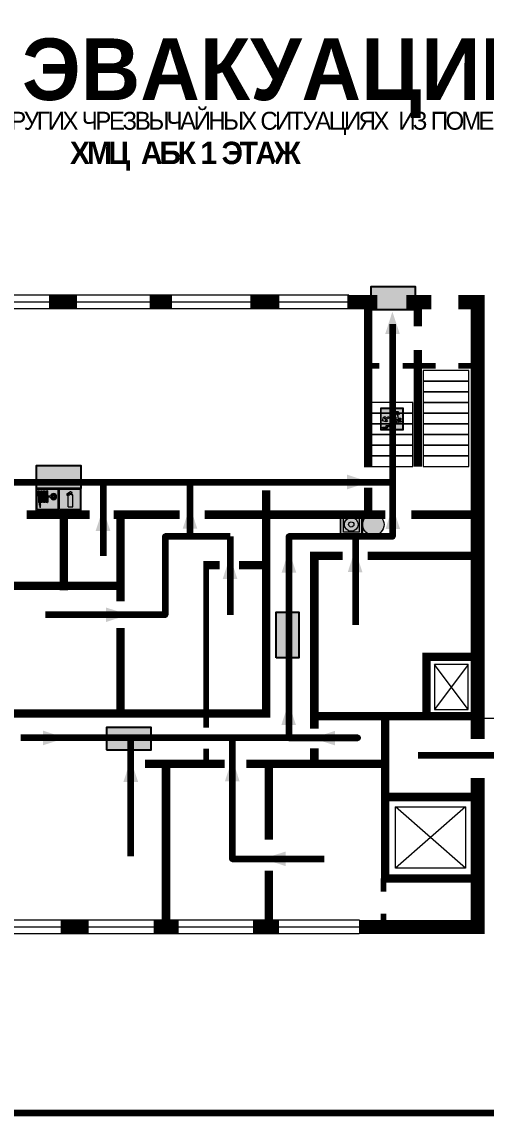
# Model space of a CAD drawing. Header units: millimetres. Extents: x 13114 to 67229, y 22859 to 38520.
# Drawn here: x 30772.3 to 30937.9, y 30104.8 to 30494.2 of the extents above; entities that cross this region are included whole.
import ezdxf

# ---------------------------------------------------------------- set-up
doc = ezdxf.new("R2010")
doc.units = ezdxf.units.MM
doc.layers.add('План_Штампы', color=7, linetype='Continuous')
doc.styles.add('обычный', font='arial.ttf')

# ---------------------------------------------------------------- blocks, each defined once
blk = doc.blocks.new('A$C7B4425F7')
at = {"true_color": 0xffffff}
blk.add_hatch(color=7, dxfattribs=at).paths.add_polyline_path([(0, 0), (-16, 0), (-16, -8), (0, -8)])
h = blk.add_hatch(color=126)
h.paths.add_polyline_path([(-0.2, -0.2), (-15.8, -0.2), (-15.8, -7.8), (-0.2, -7.8)])
h.paths.add_polyline_path([(-11.76, -2.03), (-11.76, -3.66), (-11.17, -3.66, -0.568275), (-11.17, -6.18), (-12.58, -6.18), (-12.58, -2.03)], flags=16)
h.paths.add_polyline_path([(-13.33, -4.12, -0.495768), (-13.59, -6.18), (-15.03, -6.18), (-15.03, -2.03), (-13.59, -2.03, -0.487973)], flags=16)
h.paths.add_polyline_path([(-10.25, -2.03), (-9.48, -2.03), (-9.48, -6.18), (-10.25, -6.18)], flags=16)
h.paths.add_polyline_path([(-13.84, -3.69), (-14.24, -3.69), (-14.24, -3.03), (-13.9, -3.03, -0.692621)], flags=0)
h.paths.add_polyline_path([(-9.15, -2.03), (-8.4, -2.03), (-8.04, -3.07), (-7.68, -2.03), (-6.93, -2.03), (-7.64, -4.1), (-6.93, -6.18), (-7.68, -6.18), (-8.04, -5.14), (-8.4, -6.18), (-9.15, -6.18), (-8.44, -4.1)], flags=16)
h.paths.add_polyline_path([(-11.76, -4.46), (-11.42, -4.46, -0.692621), (-11.36, -5.12), (-11.76, -5.12)], flags=0)
h.paths.add_polyline_path([(-13.9, -5.2), (-14.24, -5.2), (-14.24, -4.55), (-13.84, -4.55, -0.708038)], flags=0)
edge = h.paths.add_edge_path(flags=16)
edge.add_ellipse((-5.51, -4.08), major_axis=(0, 2.05), ratio=0.586184, start_angle=0, end_angle=360)
edge = h.paths.add_edge_path(flags=0)
edge.add_ellipse((-5.51, -4.08), major_axis=(0, 1.14), ratio=0.454828, start_angle=0, end_angle=360)
h.paths.add_polyline_path([(-4.13, -4.96, 0.377264), (-3.48, -4.52, 0.0555), (-3.16, -2.03), (-1.66, -2.03), (-1.66, -4.96), (-0.96, -4.96), (-0.96, -7.01), (-1.75, -7.01), (-1.75, -6.18), (-3.3, -6.18), (-3.3, -7.02), (-4.13, -7.02)], flags=16)
h.paths.add_polyline_path([(-2.73, -2.91), (-2.28, -2.91), (-2.28, -4.96), (-3.05, -4.96, 0.079136)], flags=0)
at = {"color": 126}
blk.add_lwpolyline([(-16, -8), (0, -8), (0, 0), (-16, 0)], close=True, dxfattribs=at)
blk = doc.blocks.new('A$C32E8229D')
at = {"true_color": 0xffffff}
blk.add_hatch(color=7, dxfattribs=at).paths.add_polyline_path([(0, 0), (0, -8), (16, -8), (16, 0)])
h = blk.add_hatch(color=126)
h.paths.add_polyline_path([(0.2, -0.2), (15.8, -0.2), (15.8, -7.8), (0.2, -7.8)])
h.paths.add_polyline_path([(13.49, -2.05), (12.08, -2.05), (11.37, -2.63, 0.162397), (11.29, -2.84), (11.29, -3.63), (10.35, -3.63), (10.35, -4.05), (11.68, -4.05), (11.68, -3.48), (12.26, -4.28), (11.29, -5.1), (11.29, -6.78), (11.85, -6.78), (11.85, -5.44), (12.8, -4.64), (12.8, -5.94), (14.46, -5.94), (14.46, -5.39), (13.45, -5.39), (13.45, -3.97), (12.46, -2.59), (13.15, -2.59), (13.69, -3.34), (14.18, -3)], flags=16)
h.paths.add_polyline_path([(10.74, -1.82, 1), (11.8, -1.82, 1)], flags=16)
h.paths.add_polyline_path([(9.39, -3.59), (5.99, -3.59), (6.56, -3.03), (5.91, -3.03), (5.1, -3.83), (5.91, -4.64), (6.56, -4.64), (5.99, -4.09), (9.39, -4.09)], flags=16)
h.paths.add_polyline_path([(4.29, -1.08), (1.72, -1.08), (1.72, -6.6), (4.29, -6.6)], flags=16)
at = {"color": 126}
blk.add_lwpolyline([(16, -8), (0, -8), (0, 0), (16, 0)], close=True, dxfattribs=at)
blk = doc.blocks.new('A$C7B8C2D5B')
at = {"lineweight": 0}
h = blk.add_hatch(color=5, dxfattribs=at)
h.dxf.hatch_style = 1
h.paths.add_polyline_path([(1.4, -3.02, 1), (-2.11, -3.02, 1)])
at = {"color": 5, "lineweight": 0}
blk.add_circle((-0.36, -3.02), 1.75, dxfattribs=at)
blk = doc.blocks.new('A$C54414219')
at = {"true_color": 0xffffff}
h = blk.add_hatch(color=7, dxfattribs=at)
h.paths.add_polyline_path([(2.39, -9.45), (2.39, -18.3), (11.23, -18.3), (11.23, -9.45)], flags=0)
h.paths.add_polyline_path([(10.71, -13.87, -1), (2.92, -13.87, -1)], flags=0)
h.paths.add_polyline_path([(8.3, -13.87, -1), (5.33, -13.87, -1)], flags=0)
h.paths.add_polyline_path([(0.41, -7.47), (0.41, -20.27), (13.21, -20.27), (13.21, -7.47)])
h.paths.add_polyline_path([(0.92, -19.77), (12.71, -19.77), (12.71, -7.98), (0.92, -7.98)], flags=16)
h.paths.add_polyline_path([(11.23, -9.45), (11.23, -18.3), (2.39, -18.3), (2.39, -9.45)], flags=0)
at = {"lineweight": 5}
h = blk.add_hatch(color=242, dxfattribs=at)
h.paths.add_polyline_path([(12.71, -7.98), (0.92, -7.98), (0.92, -19.77), (12.71, -19.77)])
h.paths.add_polyline_path([(11.23, -18.3), (2.39, -18.3), (2.39, -9.45), (11.23, -9.45)], flags=16)
h.paths.add_polyline_path([(10.71, -13.87, -1), (2.92, -13.87, -1)], flags=0)
h.paths.add_polyline_path([(8.3, -13.87, -1), (5.33, -13.87, -1)], flags=0)
at = {"true_color": 0xffffff}
h = blk.add_hatch(color=7, dxfattribs=at)
h.paths.add_polyline_path([(2.39, -9.45), (2.39, -18.3), (11.23, -18.3), (11.23, -9.45)])
h.paths.add_polyline_path([(10.71, -13.87, -1), (2.92, -13.87, -1)], flags=16)
h.paths.add_polyline_path([(8.3, -13.87, -1), (5.33, -13.87, -1)], flags=0)
at = {"lineweight": 5}
h = blk.add_hatch(color=242, dxfattribs=at)
h.paths.add_polyline_path([(2.92, -13.87, 1), (10.71, -13.87, 1)])
h.paths.add_polyline_path([(8.3, -13.87, -1), (5.33, -13.87, -1)], flags=16)
at = {"color": 242, "lineweight": 5}
for p, q in [((0.41, -20.27), (0.41, -7.47)), ((0.41, -7.47), (13.21, -7.47)), ((0.41, -7.47), (13.21, -7.47)), ((13.21, -20.27), (13.21, -7.47)), ((0.41, -20.27), (13.21, -20.27))]:
    blk.add_line(p, q, dxfattribs=at)
for points in [[(0.92, -7.98), (12.71, -7.98), (12.71, -19.77), (0.92, -19.77)], [(2.39, -9.45), (11.23, -9.45), (11.23, -18.3), (2.39, -18.3)]]:
    blk.add_lwpolyline(points, close=True, dxfattribs=at)
for radius in [3.89, 1.49]:
    blk.add_circle((6.81, -13.87), radius, dxfattribs=at)
blk = doc.blocks.new('A$C37112FD5')
at = {"true_color": 0xf5f5ff}
h = blk.add_hatch(color=7, dxfattribs=at)
h.dxf.hatch_style = 1
h.paths.add_polyline_path([(12.8, -7.4), (0, -7.4), (0, -20.2), (12.8, -20.2)])
h.paths.add_polyline_path([(12.29, -7.91), (12.29, -19.69), (0.51, -19.69), (0.51, -7.91)], flags=16)
h.paths.add_polyline_path([(4.98, -9.04, -0.42597), (5.17, -9.22), (5.17, -12.25), (5.17, -15.29, -0.432244), (4.98, -15.47), (4.83, -15.47, -0.42597), (4.64, -15.29), (4.64, -12.25), (4.64, -9.22, -0.432244), (4.83, -9.04)], flags=0)
h.paths.add_polyline_path([(4.28, -9.22), (4.28, -12.25), (4.28, -15.29, -0.432244), (4.09, -15.47), (3.94, -15.47, -0.42597), (3.75, -15.29), (3.75, -12.25), (3.75, -9.22, -0.432244), (3.94, -9.04), (4.09, -9.04, -0.42597)], flags=0)
h.paths.add_polyline_path([(5.72, -9.04), (5.87, -9.04, -0.42597), (6.06, -9.22), (6.06, -12.25), (6.06, -15.29, -0.432244), (5.87, -15.47), (5.72, -15.47, -0.42597), (5.53, -15.29), (5.53, -12.25), (5.53, -9.22, -0.432244)], flags=0)
h.paths.add_polyline_path([(6.42, -8.9), (6.5, -8.9, -0.42597), (6.69, -9.08), (6.69, -12.03), (8.21, -12.03, -15.824349), (8.21, -12.47), (6.69, -12.47), (6.69, -15.42, -0.432244), (6.5, -15.6), (6.42, -15.6)], flags=0)
h.paths.add_polyline_path([(3.39, -9.22), (3.39, -12.25), (3.39, -15.29, -0.432244), (3.2, -15.47), (3.05, -15.47, -0.42597), (2.85, -15.29), (2.85, -12.25), (2.85, -9.22, -0.432244), (3.05, -9.04), (3.2, -9.04, -0.42597)], flags=0)
h.paths.add_polyline_path([(2.5, -9.22), (2.5, -16.71), (1.96, -16.71), (1.96, -9.22, -0.432244), (2.15, -9.04), (2.31, -9.04, -0.42597)], flags=0)
h.paths.add_polyline_path([(1.61, -8.9), (1.61, -15.6), (1.57, -15.6, -0.42597), (1.37, -15.42), (1.37, -12.03), (1.37, -9.09, -0.432244), (1.57, -8.9)], flags=0)
h.paths.add_polyline_path([(9.76, -10.81), (9.76, -12.03), (8.49, -12.03, -0.336371)], flags=0)
h.paths.add_polyline_path([(8.49, -12.47), (9.76, -12.47), (9.76, -13.7, -0.336371)], flags=0)
h.paths.add_polyline_path([(10.11, -10.81, -0.336371), (11.38, -12.03), (10.11, -12.03)], flags=0)
h.paths.add_polyline_path([(10.11, -12.47), (11.38, -12.47, -0.336371), (10.11, -13.7)], flags=0)
h.paths.add_polyline_path([(2.5, -16.84), (2.5, -17.05), (1.97, -17.05), (1.97, -16.84)], flags=0)
h.paths.add_polyline_path([(2.5, -17.24, -0.033778), (2.24, -18.6, -0.033778), (1.97, -17.24)], flags=0)
h = blk.add_hatch(color=242)
h.dxf.hatch_style = 1
h.paths.add_polyline_path([(12.29, -7.91), (0.51, -7.91), (0.51, -19.69), (12.29, -19.69)])
h.paths.add_polyline_path([(6.42, -15.6), (6.42, -8.9), (6.5, -8.9, -0.42597), (6.69, -9.08), (6.69, -12.03), (8.21, -12.03, -15.824349), (8.21, -12.47), (6.69, -12.47), (6.69, -15.42, -0.432244), (6.5, -15.6)], flags=16)
h.paths.add_polyline_path([(5.87, -15.47), (5.72, -15.47, -0.42597), (5.53, -15.29), (5.53, -12.25), (5.53, -9.22, -0.432244), (5.72, -9.04), (5.87, -9.04, -0.42597), (6.06, -9.22), (6.06, -12.25), (6.06, -15.29, -0.432244)], flags=16)
h.paths.add_polyline_path([(4.98, -15.47), (4.83, -15.47, -0.42597), (4.64, -15.29), (4.64, -12.25), (4.64, -9.22, -0.432244), (4.83, -9.04), (4.98, -9.04, -0.42597), (5.17, -9.22), (5.17, -12.25), (5.17, -15.29, -0.432244)], flags=16)
h.paths.add_polyline_path([(4.09, -15.47), (3.94, -15.47, -0.42597), (3.75, -15.29), (3.75, -12.25), (3.75, -9.22, -0.432244), (3.94, -9.04), (4.09, -9.04, -0.42597), (4.28, -9.22), (4.28, -12.25), (4.28, -15.29, -0.432244)], flags=16)
h.paths.add_polyline_path([(3.2, -15.47), (3.05, -15.47, -0.42597), (2.85, -15.29), (2.85, -12.25), (2.85, -9.22, -0.432244), (3.05, -9.04), (3.2, -9.04, -0.42597), (3.39, -9.22), (3.39, -12.25), (3.39, -15.29, -0.432244)], flags=16)
h.paths.add_polyline_path([(2.5, -17.05), (1.97, -17.05), (1.97, -16.84), (2.5, -16.84)], flags=16)
h.paths.add_polyline_path([(2.5, -17.24, -0.033778), (2.24, -18.6, -0.033778), (1.97, -17.24)], flags=16)
h.paths.add_polyline_path([(2.5, -16.71), (1.96, -16.71), (1.96, -9.22, -0.432244), (2.15, -9.04), (2.31, -9.04, -0.42597), (2.5, -9.22)], flags=16)
h.paths.add_polyline_path([(1.61, -15.6), (1.57, -15.6, -0.42597), (1.37, -15.42), (1.37, -12.03), (1.37, -9.09, -0.432244), (1.57, -8.9), (1.61, -8.9)], flags=16)
h.paths.add_polyline_path([(8.49, -12.47), (9.76, -12.47), (9.76, -13.7, -0.336371)], flags=0)
h.paths.add_polyline_path([(10.11, -13.7), (10.11, -12.47), (11.38, -12.47, -0.336371)], flags=0)
h.paths.add_polyline_path([(8.49, -12.03, -0.336371), (9.76, -10.81), (9.76, -12.03)], flags=0)
h.paths.add_polyline_path([(10.11, -12.03), (10.11, -10.81, -0.336371), (11.38, -12.03)], flags=0)
h = blk.add_hatch(color=7, dxfattribs=at)
h.dxf.hatch_style = 1
h.paths.add_polyline_path([(1.61, -8.9), (1.57, -8.9, 0.432244), (1.37, -9.09), (1.37, -12.03), (1.37, -15.42, 0.42597), (1.57, -15.6), (1.61, -15.6)])
h.paths.add_polyline_path([(2.5, -9.22, 0.42597), (2.31, -9.04), (2.15, -9.04, 0.432244), (1.96, -9.22), (1.96, -16.71), (2.5, -16.71)])
h.paths.add_polyline_path([(2.5, -16.84), (1.97, -16.84), (1.97, -17.05), (2.5, -17.05)])
h.paths.add_polyline_path([(2.5, -17.24), (1.97, -17.24, 0.033778), (2.24, -18.6, 0.033778)])
h.paths.add_polyline_path([(3.39, -12.25), (3.39, -9.22, 0.42597), (3.2, -9.04), (3.05, -9.04, 0.432244), (2.85, -9.22), (2.85, -12.25), (2.85, -15.29, 0.42597), (3.05, -15.47), (3.2, -15.47, 0.432244), (3.39, -15.29)])
h.paths.add_polyline_path([(4.28, -12.25), (4.28, -9.22, 0.42597), (4.09, -9.04), (3.94, -9.04, 0.432244), (3.75, -9.22), (3.75, -12.25), (3.75, -15.29, 0.42597), (3.94, -15.47), (4.09, -15.47, 0.432244), (4.28, -15.29)])
h.paths.add_polyline_path([(5.17, -12.25), (5.17, -9.22, 0.42597), (4.98, -9.04), (4.83, -9.04, 0.432244), (4.64, -9.22), (4.64, -12.25), (4.64, -15.29, 0.42597), (4.83, -15.47), (4.98, -15.47, 0.432244), (5.17, -15.29)])
h.paths.add_polyline_path([(6.06, -12.25), (6.06, -9.22, 0.42597), (5.87, -9.04), (5.72, -9.04, 0.432244), (5.53, -9.22), (5.53, -12.25), (5.53, -15.29, 0.42597), (5.72, -15.47), (5.87, -15.47, 0.432244), (6.06, -15.29)])
h.paths.add_polyline_path([(6.69, -12.47), (8.21, -12.47, 15.824349), (8.21, -12.03), (6.69, -12.03), (6.69, -9.08, 0.42597), (6.5, -8.9), (6.42, -8.9), (6.42, -15.6), (6.5, -15.6, 0.432244), (6.69, -15.42)])
h.paths.add_polyline_path([(8.49, -12.47), (9.76, -12.47), (9.76, -13.7, -0.336371)], flags=16)
h.paths.add_polyline_path([(8.49, -12.03, -0.336371), (9.76, -10.81), (9.76, -12.03)], flags=16)
h.paths.add_polyline_path([(10.11, -12.47), (11.38, -12.47, -0.336371), (10.11, -13.7)], flags=16)
h.paths.add_polyline_path([(10.11, -12.03), (10.11, -10.81, -0.336371), (11.38, -12.03)], flags=16)
h = blk.add_hatch(color=242)
h.dxf.hatch_style = 1
h.paths.add_polyline_path([(9.76, -10.81, 0.336371), (8.49, -12.03), (9.76, -12.03)])
h.paths.add_polyline_path([(10.11, -10.81), (10.11, -12.03), (11.38, -12.03, 0.336371)])
h.paths.add_polyline_path([(11.38, -12.47), (10.11, -12.47), (10.11, -13.7, 0.336371)])
h.paths.add_polyline_path([(9.76, -12.47), (8.49, -12.47, 0.336371), (9.76, -13.7)])
at = {"color": 242, "lineweight": 5}
for p, q in [((0, -20.2), (0, -7.4)), ((0, -7.4), (12.8, -7.4)), ((1.37, -12.03), (1.37, -9.08)), ((1.37, -12.03), (1.37, -15.42)), ((1.57, -8.9), (1.61, -8.9)), ((1.61, -8.9), (1.61, -15.6)), ((1.96, -16.71), (1.96, -9.22)), ((2.15, -9.04), (2.31, -9.04)), ((2.5, -16.71), (2.5, -9.22)), ((2.85, -12.25), (2.85, -9.22)), ((2.85, -12.25), (2.85, -15.29)), ((3.05, -9.04), (3.2, -9.04)), ((3.39, -12.25), (3.39, -9.22)), ((3.39, -12.25), (3.39, -15.29)), ((3.75, -12.25), (3.75, -9.22)), ((3.75, -12.25), (3.75, -15.29)), ((3.94, -9.04), (4.09, -9.04)), ((4.28, -12.25), (4.28, -9.22)), ((4.28, -12.25), (4.28, -15.29)), ((4.64, -12.25), (4.64, -9.22)), ((4.64, -12.25), (4.64, -15.29)), ((4.83, -9.04), (4.98, -9.04)), ((5.17, -12.25), (5.17, -9.22)), ((5.17, -12.25), (5.17, -15.29)), ((5.53, -12.25), (5.53, -9.22)), ((5.53, -12.25), (5.53, -15.29)), ((5.72, -9.04), (5.87, -9.04)), ((6.06, -12.25), (6.06, -9.22)), ((6.06, -12.25), (6.06, -15.29)), ((6.42, -8.9), (6.42, -15.6)), ((6.5, -8.9), (6.42, -8.9)), ((6.69, -12.03), (6.69, -9.08)), ((8.21, -12.03), (6.69, -12.03)), ((9.76, -12.03), (8.49, -12.03)), ((9.76, -10.81), (9.76, -12.03)), ((10.11, -10.81), (10.11, -12.03)), ((11.38, -12.03), (10.11, -12.03)), ((12.8, -20.2), (12.8, -7.4)), ((1.57, -15.6), (1.61, -15.6)), ((1.96, -16.71), (2.5, -16.71)), ((1.97, -16.84), (2.5, -16.84)), ((1.97, -17.05), (1.97, -16.84)), ((2.5, -17.05), (1.97, -17.05)), ((1.97, -17.24), (2.5, -17.24)), ((2.5, -16.84), (2.5, -17.05)), ((3.05, -15.47), (3.2, -15.47)), ((3.94, -15.47), (4.09, -15.47)), ((4.83, -15.47), (4.98, -15.47)), ((5.72, -15.47), (5.87, -15.47)), ((6.42, -15.6), (6.5, -15.6)), ((8.21, -12.47), (6.69, -12.47)), ((6.69, -12.47), (6.69, -15.42)), ((9.76, -12.47), (8.49, -12.47)), ((9.76, -12.47), (9.76, -13.7)), ((11.38, -12.47), (10.11, -12.47)), ((10.11, -12.47), (10.11, -13.7)), ((0, -20.2), (12.8, -20.2))]:
    blk.add_line(p, q, dxfattribs=at)
blk.add_lwpolyline([(0.51, -7.91), (12.29, -7.91), (12.29, -19.69), (0.51, -19.69)], close=True, dxfattribs=at)
for centre, radius, start, end in [((1.56, -9.09), 0.182, 87.10267, 180.60715), ((2.15, -9.22), 0.182, 87.10267, 180.60715), ((2.32, -9.22), 0.182, 359.39285, 92.89733), ((3.04, -9.22), 0.182, 87.10267, 180.60715), ((3.21, -9.22), 0.182, 359.39285, 92.89733), ((3.93, -9.22), 0.182, 87.10267, 180.60715), ((4.1, -9.22), 0.182, 359.39285, 92.89733), ((4.82, -9.22), 0.182, 87.10267, 180.60715), ((4.99, -9.22), 0.182, 359.39285, 92.89733), ((5.71, -9.22), 0.182, 87.10267, 180.60715), ((5.88, -9.22), 0.182, 359.39285, 92.89733), ((6.51, -9.09), 0.182, 359.39285, 92.89733), ((9.93, -12.25), 1.74, 187.23185, 172.76815), ((9.93, -12.25), 1.46, 96.99266, 171.35851), ((9.93, -12.25), 1.46, 8.64149, 83.00734), ((1.56, -15.42), 0.182, 179.39285, 272.89733), ((12.17, -15.98), 10.27, 187.04098, 194.7793), ((-7.7, -15.98), 10.27, 345.2207, 352.95902), ((3.04, -15.29), 0.182, 179.39285, 272.89733), ((3.21, -15.29), 0.182, 267.10267, 0.60715), ((3.93, -15.29), 0.182, 179.39285, 272.89733), ((4.1, -15.29), 0.182, 267.10267, 0.60715), ((4.82, -15.29), 0.182, 179.39285, 272.89733), ((4.99, -15.29), 0.182, 267.10267, 0.60715), ((5.71, -15.29), 0.182, 179.39285, 272.89733), ((5.88, -15.29), 0.182, 267.10267, 0.60715), ((6.51, -15.42), 0.182, 267.10267, 0.60715), ((9.93, -12.25), 1.46, 188.64149, 263.00734), ((9.93, -12.25), 1.46, 276.99266, 351.35851)]:
    blk.add_arc(centre, radius, start, end, dxfattribs=at)
blk = doc.blocks.new('A$C3AD82952')
at = {"true_color": 0xf5f5ff}
h = blk.add_hatch(color=7, dxfattribs=at)
h.dxf.hatch_style = 1
h.paths.add_polyline_path([(8.21, 8.73, 0.414214), (7.89, 9.05), (7.22, 9.05), (7.22, 9.92), (7.59, 9.92, 1), (7.57, 10.36), (7.22, 10.36), (7.22, 10.6), (6.43, 10.6), (6.43, 10.36), (6.01, 10.36), (4.74, 9.59), (4.74, 8.69), (4.98, 8.73), (4.98, 9.26), (6.12, 9.91), (6.43, 9.91), (6.43, 9.05), (5.76, 9.05, 0.414214), (5.44, 8.73), (5.44, 2.2), (8.21, 2.2)], flags=0)
h.paths.add_polyline_path([(12.8, 12.8), (0, 12.8), (0, 0), (12.8, 0)])
h.paths.add_polyline_path([(0.51, 12.29), (12.29, 12.29), (12.29, 0.51), (0.51, 0.51)], flags=16)
h.paths.add_polyline_path([(4.74, 9.59), (6.01, 10.36), (6.43, 10.36), (6.43, 10.6), (7.22, 10.6), (7.22, 10.36), (7.59, 10.36, -0.94586), (7.59, 9.92), (7.22, 9.92), (7.22, 9.05), (7.89, 9.05, -0.414214), (8.21, 8.73), (8.21, 2.2), (5.44, 2.2), (5.44, 8.73, -0.414214), (5.76, 9.05), (6.43, 9.05), (6.43, 9.91), (6.12, 9.91), (4.98, 9.26), (4.98, 8.73), (4.74, 8.69)], flags=0)
h = blk.add_hatch(color=242)
h.dxf.hatch_style = 1
h.paths.add_polyline_path([(12.29, 12.29), (0.51, 12.29), (0.51, 0.51), (12.29, 0.51)])
h.paths.add_polyline_path([(4.74, 8.69), (4.74, 9.59), (6.01, 10.36), (6.43, 10.36), (6.43, 10.6), (7.22, 10.6), (7.22, 10.36), (7.59, 10.36, -0.94586), (7.59, 9.92), (7.22, 9.92), (7.22, 9.05), (7.89, 9.05, -0.414214), (8.21, 8.73), (8.21, 2.2), (5.44, 2.2), (5.44, 8.73, -0.414214), (5.76, 9.05), (6.43, 9.05), (6.43, 9.91), (6.12, 9.91), (4.98, 9.26), (4.98, 8.73)], flags=16)
h = blk.add_hatch(color=7, dxfattribs=at)
h.dxf.hatch_style = 1
h.paths.add_polyline_path([(8.21, 8.73, 0.414214), (7.89, 9.05), (7.22, 9.05), (7.22, 9.92), (7.59, 9.92, 1), (7.57, 10.36), (7.22, 10.36), (7.22, 10.6), (6.43, 10.6), (6.43, 10.36), (6.01, 10.36), (4.74, 9.59), (4.74, 8.69), (4.98, 8.73), (4.98, 9.26), (6.12, 9.91), (6.43, 9.91), (6.43, 9.05), (5.76, 9.05, 0.414214), (5.44, 8.73), (5.44, 2.2), (8.21, 2.2)])
at = {"color": 242, "lineweight": 5}
for p, q in [((0, 0), (0, 12.8)), ((0, 12.8), (12.8, 12.8)), ((12.8, 0), (12.8, 12.8)), ((6.01, 10.36), (4.74, 9.59)), ((4.74, 9.59), (4.74, 8.69)), ((4.74, 8.69), (4.98, 8.73)), ((4.98, 9.26), (6.12, 9.91)), ((4.98, 8.73), (4.98, 9.26)), ((5.44, 2.2), (5.44, 8.73)), ((5.76, 9.05), (6.43, 9.05)), ((6.01, 10.36), (6.43, 10.36)), ((6.12, 9.91), (6.43, 9.91)), ((7.22, 10.6), (6.43, 10.6)), ((6.43, 10.6), (6.43, 10.36)), ((6.43, 9.91), (6.43, 9.05)), ((7.22, 10.36), (7.22, 10.6)), ((7.59, 10.36), (7.22, 10.36)), ((7.22, 9.05), (7.22, 9.92)), ((7.59, 9.92), (7.22, 9.92)), ((7.89, 9.05), (7.22, 9.05)), ((8.21, 2.2), (8.21, 8.73)), ((0, 0), (12.8, 0)), ((5.44, 2.2), (8.21, 2.2))]:
    blk.add_line(p, q, dxfattribs=at)
blk.add_lwpolyline([(0.51, 12.29), (12.29, 12.29), (12.29, 0.51), (0.51, 0.51)], close=True, dxfattribs=at)
for centre, radius, start, end in [((5.76, 8.73), 0.32, 90, 180), ((7.58, 10.14), 0.223, 273.18746, 86.81254), ((7.89, 8.73), 0.32, 0, 90)]:
    blk.add_arc(centre, radius, start, end, dxfattribs=at)
blk = doc.blocks.new('вниз 3')
at = {"lineweight": 0, "true_color": 0xffffff}
h = blk.add_hatch(color=7, dxfattribs=at)
h.dxf.hatch_style = 1
h.paths.add_polyline_path([(40997.5, -4475.69), (40997.25, -4475.28), (40995.76, -4476.15), (40995.97, -4475.23), (40995.39, -4475.56), (40995.05, -4476.83), (40996.33, -4477.17), (40996.91, -4476.83), (40996, -4476.55)], flags=0)
h.paths.add_polyline_path([(40999.81, -4473.95), (41000.22, -4473.95), (41000.64, -4474.67), (41001.03, -4474.43), (41000.46, -4473.49), (41000.42, -4473.49), (40999.43, -4473.49), (40998.68, -4473.92), (40998.68, -4474.57), (40997.88, -4474.57), (40997.88, -4475), (40999.14, -4475), (40999.14, -4474.43), (40999.14, -4474.38), (40999.59, -4475.15), (40998.72, -4475.67), (40998.72, -4477.06), (40999.24, -4477.06), (40999.24, -4475.96), (40999.95, -4475.56), (40999.95, -4476.43), (41001.61, -4476.43), (41001.61, -4475.88), (41000.47, -4475.88), (41000.47, -4475.12)], flags=0)
h.paths.add_polyline_path([(40999.2, -4473.24, 1), (40998.35, -4473.24, 1)], flags=0)
h.paths.add_polyline_path([(41000.46, -4477.26), (41001.69, -4477.26), (41001.69, -4476.84), (41000.03, -4476.84), (41000.03, -4477.39), (40998.78, -4477.39), (40998.78, -4477.95), (40997.53, -4477.95), (40997.53, -4478.5), (40996.29, -4478.5), (40996.29, -4479.06), (40995.05, -4479.06), (40995.05, -4479.48), (40995.29, -4479.48), (40996.72, -4479.48), (40996.72, -4478.92), (40997.97, -4478.92), (40997.97, -4478.36), (40999.2, -4478.36), (40999.2, -4477.81), (41000.46, -4477.81)], flags=0)
h.paths.add_polyline_path([(41002.37, -4472.17), (40994.37, -4472.17), (40994.37, -4480.17), (41002.37, -4480.17)])
h.paths.add_polyline_path([(41002.16, -4479.96), (40994.57, -4479.96), (40994.57, -4472.37), (41002.16, -4472.37)], flags=16)
h.paths.add_polyline_path([(41001.61, -4475.88), (41001.61, -4476.43), (40999.95, -4476.43), (40999.95, -4475.56), (40999.24, -4475.96), (40999.24, -4477.06), (40998.72, -4477.06), (40998.72, -4475.67), (40999.59, -4475.15), (40999.14, -4474.38), (40999.14, -4474.43), (40999.14, -4475), (40997.88, -4475), (40997.88, -4474.57), (40998.68, -4474.57), (40998.68, -4473.92), (40999.43, -4473.49), (41000.42, -4473.49), (41000.46, -4473.49), (41001.03, -4474.43), (41000.64, -4474.67), (41000.22, -4473.95), (40999.81, -4473.95), (41000.47, -4475.12), (41000.47, -4475.88)], flags=0)
h.paths.add_polyline_path([(41001.69, -4476.84), (41001.69, -4477.26), (41000.46, -4477.26), (41000.46, -4477.81), (40999.2, -4477.81), (40999.2, -4478.36), (40997.97, -4478.36), (40997.97, -4478.92), (40996.72, -4478.92), (40996.72, -4479.48), (40995.05, -4479.48), (40995.05, -4479.06), (40996.29, -4479.06), (40996.29, -4478.5), (40997.53, -4478.5), (40997.53, -4477.95), (40998.78, -4477.95), (40998.78, -4477.39), (41000.03, -4477.39), (41000.03, -4476.84)], flags=0)
h.paths.add_polyline_path([(40998.35, -4473.24, -1), (40999.2, -4473.24, -1)], flags=0)
h.paths.add_polyline_path([(40997.5, -4475.69), (40996, -4476.55), (40996.91, -4476.83), (40996.33, -4477.17), (40995.05, -4476.83), (40995.39, -4475.56), (40995.97, -4475.23), (40995.76, -4476.15), (40997.25, -4475.28)], flags=0)
at = {"lineweight": 0}
h = blk.add_hatch(color=126, dxfattribs=at)
h.dxf.hatch_style = 1
h.paths.add_polyline_path([(41002.16, -4472.37), (40994.57, -4472.37), (40994.57, -4479.96), (41002.16, -4479.96)])
h.paths.add_polyline_path([(40995.97, -4475.23), (40995.76, -4476.15), (40997.25, -4475.28), (40997.5, -4475.69), (40996, -4476.55), (40996.91, -4476.83), (40996.33, -4477.17), (40995.05, -4476.83), (40995.39, -4475.56)], flags=16)
h.paths.add_polyline_path([(40997.88, -4474.57), (40998.68, -4474.57), (40998.68, -4473.92), (40999.43, -4473.49), (41000.42, -4473.49), (41000.46, -4473.49), (41001.03, -4474.43), (41000.64, -4474.67), (41000.22, -4473.95), (40999.81, -4473.95), (41000.47, -4475.12), (41000.47, -4475.88), (41001.61, -4475.88), (41001.61, -4476.43), (40999.95, -4476.43), (40999.95, -4475.56), (40999.24, -4475.96), (40999.24, -4477.06), (40998.72, -4477.06), (40998.72, -4475.67), (40999.59, -4475.15), (40999.14, -4474.38), (40999.14, -4474.43), (40999.14, -4475), (40997.88, -4475)], flags=16)
h.paths.add_polyline_path([(40998.35, -4473.24, -1), (40999.2, -4473.24, -1)], flags=16)
h.paths.add_polyline_path([(40997.53, -4477.95), (40998.78, -4477.95), (40998.78, -4477.39), (41000.03, -4477.39), (41000.03, -4476.84), (41001.69, -4476.84), (41001.69, -4477.26), (41000.46, -4477.26), (41000.46, -4477.81), (40999.2, -4477.81), (40999.2, -4478.36), (40997.97, -4478.36), (40997.97, -4478.92), (40996.72, -4478.92), (40996.72, -4479.48), (40995.05, -4479.48), (40995.05, -4479.06), (40996.29, -4479.06), (40996.29, -4478.5), (40997.53, -4478.5)], flags=16)
at = {"lineweight": 0, "true_color": 0xffffff}
h = blk.add_hatch(color=7, dxfattribs=at)
h.dxf.hatch_style = 1
h.paths.add_polyline_path([(40999.2, -4473.24, 1), (40998.35, -4473.24, 1)])
h.paths.add_polyline_path([(40999.81, -4473.95), (41000.22, -4473.95), (41000.64, -4474.67), (41001.03, -4474.43), (41000.46, -4473.49), (41000.42, -4473.49), (40999.43, -4473.49), (40998.68, -4473.92), (40998.68, -4474.57), (40997.88, -4474.57), (40997.88, -4475), (40999.14, -4475), (40999.14, -4474.43), (40999.14, -4474.38), (40999.59, -4475.15), (40998.72, -4475.67), (40998.72, -4477.06), (40999.24, -4477.06), (40999.24, -4475.96), (40999.95, -4475.56), (40999.95, -4476.43), (41001.61, -4476.43), (41001.61, -4475.88), (41000.47, -4475.88), (41000.47, -4475.12)])
h.paths.add_polyline_path([(40999.2, -4477.81), (41000.46, -4477.81), (41000.46, -4477.26), (41001.69, -4477.26), (41001.69, -4476.84), (41000.03, -4476.84), (41000.03, -4477.39), (40998.78, -4477.39), (40998.78, -4477.95), (40997.53, -4477.95), (40997.53, -4478.5), (40996.29, -4478.5), (40996.29, -4479.06), (40995.05, -4479.06), (40995.05, -4479.48), (40995.29, -4479.48), (40996.72, -4479.48), (40996.72, -4478.92), (40997.97, -4478.92), (40997.97, -4478.36), (40999.2, -4478.36)])
h.paths.add_polyline_path([(40997.5, -4475.69), (40997.25, -4475.28), (40995.76, -4476.15), (40995.97, -4475.23), (40995.39, -4475.56), (40995.05, -4476.83), (40996.33, -4477.17), (40996.91, -4476.83), (40996, -4476.55)])
at = {"color": 126, "lineweight": 0}
for points in [[(40994.37, -4472.17), (41002.37, -4472.17), (41002.37, -4480.17), (40994.37, -4480.17)], [(40994.57, -4472.37), (41002.16, -4472.37), (41002.16, -4479.96), (40994.57, -4479.96)]]:
    blk.add_lwpolyline(points, close=True, dxfattribs=at)
for points in [[(40999.14, -4474.43), (40999.14, -4475), (40997.88, -4475), (40997.88, -4474.57), (40998.68, -4474.57), (40998.68, -4473.92), (40999.43, -4473.49), (41000.42, -4473.49), (41000.46, -4473.49), (41001.03, -4474.43), (41000.64, -4474.67), (41000.22, -4473.95), (40999.81, -4473.95), (41000.47, -4475.12), (41000.47, -4475.88), (41001.61, -4475.88), (41001.61, -4476.43), (40999.95, -4476.43), (40999.95, -4475.56), (40999.24, -4475.96), (40999.24, -4477.06), (40998.72, -4477.06), (40998.72, -4475.67), (40999.59, -4475.15), (40999.14, -4474.38), (40999.14, -4474.43)], [(40995.05, -4476.83), (40995.39, -4475.56), (40995.97, -4475.23), (40995.76, -4476.15), (40997.25, -4475.28), (40997.5, -4475.69), (40996, -4476.55), (40996.91, -4476.83), (40996.33, -4477.17), (40995.05, -4476.83)], [(40995.29, -4479.48), (40995.05, -4479.48), (40995.05, -4479.06), (40996.29, -4479.06), (40996.29, -4478.5), (40997.53, -4478.5), (40997.53, -4477.95), (40998.78, -4477.95), (40998.78, -4477.39), (41000.03, -4477.39), (41000.03, -4476.84), (41001.69, -4476.84), (41001.69, -4477.26), (41000.46, -4477.26), (41000.46, -4477.81), (40999.2, -4477.81), (40999.2, -4478.36), (40997.97, -4478.36), (40997.97, -4478.92), (40996.72, -4478.92), (40996.72, -4479.48), (40995.05, -4479.48)]]:
    blk.add_lwpolyline(points, dxfattribs=at)
blk.add_circle((40998.77, -4473.24), 0.426, dxfattribs=at)

msp = doc.modelspace()

# ---------------------------------------------------------------- linework, layer by layer
at = {"color": 1, "lineweight": 100}
msp.add_lwpolyline([(30531.41, 30499.76), (31131.41, 30499.76), (31131.41, 30104.76), (30531.41, 30104.76)], close=True, dxfattribs=at)
at = {"lineweight": 0}
for points in [[(30888.96, 30396.62), (30569.97, 30396.62)], [(30888.45, 30394.13), (30569.45, 30394.13)], [(30888.6, 30391.7), (30569.61, 30391.7)], [(30931.52, 30264.86), (30919.51, 30248.84)], [(30931.52, 30248.84), (30919.51, 30264.86)], [(30953.72, 30198.42), (30953.72, 30245.53), (30935.5, 30245.53)], [(30930.5, 30214.05), (30905.61, 30192.18)], [(30930.5, 30192.18), (30905.61, 30214.05)], [(30892.56, 30171.15), (30610.22, 30171.15)], [(30892.78, 30173.6), (30610.44, 30173.6)], [(30892.67, 30168.75), (30610.32, 30168.75)]]:
    msp.add_lwpolyline(points, dxfattribs=at)
for points, const_width in [([(30782.01, 30394.13), (30791.94, 30394.13)], 5), ([(30817.91, 30394.13), (30825.81, 30394.13)], 5), ([(30853.81, 30394.13), (30864.19, 30394.13)], 5), ([(30899.08, 30394.13), (30888.45, 30394.13)], 5), ([(30918.32, 30394.13), (30909.49, 30394.13)], 5), ([(30927.94, 30394.13), (30934.89, 30394.13), (30934.89, 30238.29)], 5), ([(30895.85, 30335.22), (30895.85, 30394.13)], 3), ([(30913.51, 30393.54), (30913.51, 30385.52)], 3), ([(30913.51, 30377.04), (30913.51, 30335.46)], 3), ([(30895.85, 30371.43), (30899.85, 30371.43)], 2), ([(30919.96, 30371.43), (30908.13, 30371.43)], 2), ([(30935.34, 30371.43), (30927.95, 30371.43)], 2), ([(30859.43, 30327.05), (30859.43, 30318.31), (30837.53, 30318.31)], 3), ([(30895.85, 30318.8), (30895.85, 30327.98)], 3), ([(30750.91, 30318.31), (30750.91, 30292.9), (30806.96, 30292.9)], 3), ([(30796.47, 30318.31), (30774.03, 30318.31)], 3), ([(30787.26, 30318.31), (30787.26, 30291.33)], 3), ([(30828.58, 30318.31), (30805, 30318.31)], 3), ([(30807.51, 30318.31), (30807.51, 30287.42)], 3), ([(30859.43, 30318.31), (30859.43, 30313.32)], 3), ([(30901.95, 30318.31), (30859.77, 30318.31), (30859.77, 30318.31)], 3), ([(30934.19, 30318.31), (30911.21, 30318.31)], 3), ([(30859.43, 30315.1), (30859.43, 30247.41), (30841.02, 30247.41)], 3), ([(30876.62, 30266.1), (30876.62, 30303.65), (30886.73, 30303.65)], 3), ([(30895.65, 30303.65), (30934.82, 30303.65)], 3), ([(30837, 30300.33), (30842.85, 30300.33)], 3), ([(30838.08, 30300.3), (30838.08, 30242.29)], 2), ([(30849.82, 30300.33), (30859.43, 30300.33)], 3), ([(30807.51, 30277.89), (30807.51, 30247.41)], 3), ([(30876.62, 30266.1), (30876.62, 30252.82)], 3), ([(30933.32, 30188.5), (30901.88, 30188.5), (30901.88, 30246.41), (30936.18, 30246.41), (30916.62, 30246.41), (30916.62, 30267.58), (30935.25, 30267.58), (30915.1, 30267.58)], 3), ([(30876.62, 30252.91), (30876.62, 30241.97)], 3), ([(30822.07, 30247.41), (30767.48, 30247.41)], 3), ([(30842, 30247.41), (30822.07, 30247.41)], 3), ([(30916.62, 30246.41), (30876.72, 30246.41)], 3), ([(30876.62, 30234.9), (30876.62, 30229.41), (30901, 30229.41), (30852.34, 30229.41)], 3), ([(30838.08, 30229.41), (30838.08, 30234.84)], 2), ([(30844.59, 30229.41), (30816.26, 30229.41)], 3), ([(30823.72, 30229.41), (30823.72, 30171.13)], 3), ([(30860.4, 30229.41), (30860.4, 30202.37)], 3), ([(30934.89, 30224.32), (30934.89, 30171.15), (30892.56, 30171.15)], 5), ([(30901.88, 30217.56), (30934.08, 30217.56)], 3), ([(30860.4, 30191.3), (30860.4, 30173.1)], 3), ([(30901.32, 30188.5), (30901.32, 30183.79)], 2), ([(30901.32, 30175.98), (30901.32, 30171.82)], 2), ([(30796.16, 30171.15), (30786.16, 30171.15)], 5), ([(30828.29, 30171.15), (30819.37, 30171.15)], 5), ([(30864, 30171.15), (30854.71, 30171.15)], 5)]:
    msp.add_lwpolyline(points, dxfattribs=dict(at, const_width=const_width))
at = {"color": 126, "lineweight": 100, "true_color": 0x008754}
for points in [[(30904.56, 30386.23), (30904.56, 30310.5), (30867.48, 30310.5), (30867.48, 30238.63), (30892.2, 30238.63), (30771.96, 30238.63)], [(30904.56, 30329.83), (30738.35, 30329.83)], [(30801.26, 30329.83), (30801.26, 30303.65)], [(30832.27, 30329.83), (30832.27, 30310.5)], [(30846.59, 30310.5), (30823.44, 30310.5), (30823.44, 30282.57), (30780.7, 30282.57)], [(30846.59, 30310.5), (30846.59, 30282.57)], [(30891.27, 30310.5), (30891.27, 30279)], [(30811.04, 30238.63), (30811.04, 30196.47)], [(30847.27, 30238.63), (30847.27, 30195.51), (30880.17, 30195.51)], [(30946.54, 30221.96), (30946.54, 30232.33), (30913.64, 30232.33)]]:
    msp.add_lwpolyline(points, dxfattribs=at)
at = {"lineweight": 0}
for points in [[(30931.78, 30369.78), (30915.5, 30369.78), (30915.5, 30365.97), (30931.78, 30365.97)], [(30931.78, 30365.97), (30915.5, 30365.97), (30915.5, 30362.16), (30931.78, 30362.16)], [(30931.78, 30362.16), (30915.5, 30362.16), (30915.5, 30358.35), (30931.78, 30358.35)], [(30911.75, 30358.35), (30895.47, 30358.35), (30895.47, 30354.54), (30911.75, 30354.54)], [(30931.78, 30358.35), (30915.5, 30358.35), (30915.5, 30354.54), (30931.78, 30354.54)], [(30911.75, 30354.54), (30895.47, 30354.54), (30895.47, 30350.73), (30911.75, 30350.73)], [(30931.78, 30354.54), (30915.5, 30354.54), (30915.5, 30350.73), (30931.78, 30350.73)], [(30911.75, 30350.73), (30895.47, 30350.73), (30895.47, 30346.92), (30911.75, 30346.92)], [(30931.78, 30350.73), (30915.5, 30350.73), (30915.5, 30346.92), (30931.78, 30346.92)], [(30911.75, 30346.92), (30895.47, 30346.92), (30895.47, 30343.11), (30911.75, 30343.11)], [(30931.78, 30346.92), (30915.5, 30346.92), (30915.5, 30343.11), (30931.78, 30343.11)], [(30911.75, 30343.11), (30895.47, 30343.11), (30895.47, 30339.3), (30911.75, 30339.3)], [(30931.78, 30343.11), (30915.5, 30343.11), (30915.5, 30339.3), (30931.78, 30339.3)], [(30911.75, 30339.3), (30895.47, 30339.3), (30895.47, 30335.49), (30911.75, 30335.49)], [(30931.78, 30339.3), (30915.5, 30339.3), (30915.5, 30335.49), (30931.78, 30335.49)], [(30931.52, 30264.86), (30919.51, 30264.86), (30919.51, 30248.84), (30931.52, 30248.84)], [(30930.5, 30192.18), (30905.61, 30192.18), (30905.61, 30214.05), (30930.5, 30214.05)]]:
    msp.add_lwpolyline(points, close=True, dxfattribs=at)
at = {"layer": 'План_Штампы', "color": 126, "true_color": 0x008754}
for points in [[(30907.12, 30382.72), (30901.89, 30382.74), (30904.48, 30390.75)], [(30888.3, 30327.35), (30888.31, 30332.57), (30896.33, 30329.98)], [(30803.88, 30312.51), (30798.65, 30312.52), (30801.24, 30320.54)], [(30834.9, 30313.26), (30829.68, 30313.27), (30832.27, 30321.29)], [(30907.22, 30313.15), (30902, 30313.16), (30904.59, 30321.18)], [(30849.19, 30295.37), (30843.96, 30295.38), (30846.55, 30303.4)], [(30870.2, 30297.58), (30864.97, 30297.6), (30867.56, 30305.62)], [(30893.78, 30297.78), (30888.55, 30297.8), (30891.14, 30305.82)], [(30802.28, 30279.98), (30802.29, 30285.2), (30810.31, 30282.61)], [(30870.09, 30243.22), (30864.86, 30243.23), (30867.45, 30251.25)], [(30779.84, 30236.01), (30779.85, 30241.24), (30787.87, 30238.65)], [(30884.04, 30241.19), (30884.03, 30235.97), (30876.01, 30238.56)], [(30813.78, 30222.95), (30808.55, 30222.96), (30811.14, 30230.98)], [(30849.98, 30223.19), (30844.75, 30223.2), (30847.34, 30231.22)], [(30866.42, 30198.14), (30866.41, 30192.91), (30858.39, 30195.5)]]:
    msp.add_solid(points, dxfattribs=at)

# ---------------------------------------------------------------- block references
at = {"color": 126, "true_color": 0x008754}
msp.add_blockref('вниз 3', (-10094.08, 34828.6), dxfattribs=at)
for name, p, xscale, yscale, zscale in [('A$C37112FD5', (30777.42, 30332.4), 0.6249984004534781, 0.6249984004534781, 0.6249984004534781), ('A$C3AD82952', (30785.42, 30319.78), 0.625, 0.625, 0.625)]:
    msp.add_blockref(name, p, dxfattribs=dict(xscale=xscale, yscale=yscale, zscale=zscale))
at = {"rotation": 180}
for name, p, xscale, yscale, zscale in [('A$C54414219', (30894.06, 30306.14), 0.625, 0.625, 0.625), ('A$C7B8C2D5B', (30896.91, 30308.22), 2.177419353276491, 2.177419353276491, 2.177419353276491)]:
    msp.add_blockref(name, p, dxfattribs=dict(at, xscale=xscale, yscale=yscale, zscale=zscale))
at = {"layer": 'План_Штампы'}
msp.add_blockref('A$C7B4425F7', (30912.77, 30399.55), dxfattribs=at)
at = {"layer": 'План_Штампы', "color": 126, "true_color": 0x008754, "xscale": -1}
for p in [(30793.42, 30335.78), (30818.49, 30242.39)]:
    msp.add_blockref('A$C32E8229D', p, dxfattribs=at)
at = {"layer": 'План_Штампы', "color": 126, "true_color": 0x008754, "xscale": 1.012510887696, "yscale": 1.012510887696, "zscale": 1.012510887696, "rotation": 269.9978653237145}
msp.add_blockref('A$C32E8229D', (30871.09, 30283.48), dxfattribs=at)

# ---------------------------------------------------------------- texts
at = {"lineweight": 0, "insert": (30679.91, 30488.22), "char_height": 22, "width": 493.8901, "attachment_point": 1, "style": 'обычный'}
msp.add_mtext('{\\fProxima Nova Rg|b1|i0|c204|p2;ПЛАН ЭВАКУАЦИИ}', dxfattribs=at)
at = {"color": 0, "lineweight": 0, "insert": (30829.91, 30462.23), "char_height": 8, "width": 449.2158, "attachment_point": 5, "style": 'обычный'}
msp.add_mtext('{\\fArial Black|b1|i0|c204|p34;\\H2x;\\T0.85;  \\fArial Narrow|b0|i0|c204|p34;\\H0.8x;\\W0.9;\\P\\fProxima Nova Rg|b0|i0|c204|p2;\\H0.5x;\\W1;\\C256;ПРИ ПОЖАРЕ  ИЛИ ДРУГИХ ЧРЕЗВЫЧАЙНЫХ СИТУАЦИЯХ  ИЗ ПОМЕЩЕНИЙ \\fProxima Nova Rg|b1|i0|c204|p2;\\H1.25x;\\PХМЦ  АБК 1 ЭТАЖ }', dxfattribs=at)

doc.saveas('drawing.dxf')
